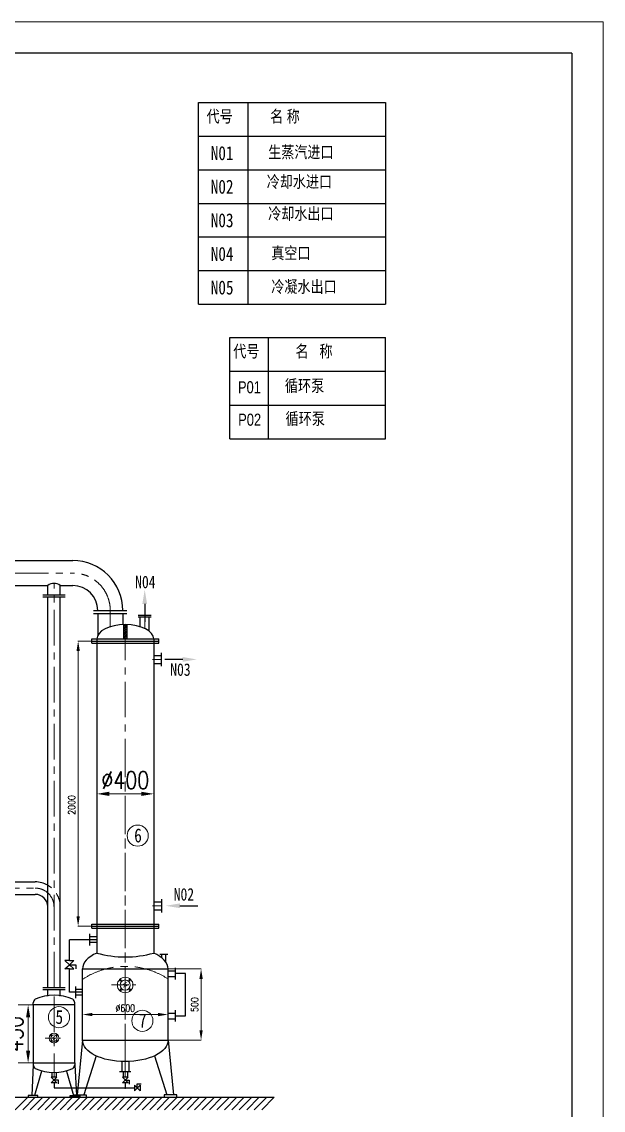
# Model space of a CAD drawing. Header units: millimetres. Extents: x 135880 to 145141, y 896 to 13993.
# Drawn here: x 141061 to 145141, y 6359 to 13993 of the extents above; entities that cross this region are included whole.
import ezdxf

# ---------------------------------------------------------------- set-up
doc = ezdxf.new("R2010")
doc.units = ezdxf.units.MM
doc.header["$LTSCALE"] = 200
for name, pattern in [('ACAD_ISO04W100', [30, 24, -3, 0, -3]), ('CENTER', [2, 1.25, -0.25, 0.25, -0.25]), ('DASHDOT2', [0.5, 0.25, -0.125, 0, -0.125]), ('DASHED', [0.75, 0.5, -0.25])]:
    doc.linetypes.add(name, pattern=pattern)
for name, color, linetype in [('1轮廓实线层', 7, 'Continuous'), ('center', 1, 'CENTER'), ('text', 3, 'Continuous'), ('图框层', 7, 'Continuous')]:
    doc.layers.add(name, color=color, linetype=linetype)
for name, color, linetype, lineweight in [('2细线层', 4, 'Continuous', 13), ('3中心线层', 1, 'CENTER', 9), ('4虚线层', 6, 'DASHED', 9), ('5剖面线层', 2, 'Continuous', 9)]:
    doc.layers.add(name, color=color, linetype=linetype, lineweight=lineweight)
doc.styles.add('TH_GBDIM', font='romans.shx', dxfattribs={"width": 0.8, "bigfont": 'gbcbig.shx'})
doc.styles.add('宋体', font='SimSun.ttf', dxfattribs={"width": 0.8})
doc.dimstyles.new('ISO-25', dxfattribs={"dimtxt": 80, "dimasz": 70, "dimexe": 1.25, "dimexo": 0.625, "dimgap": 20, "dimtad": 1, "dimdec": 0, "dimdsep": 46, "dimtxsty": 'Standard', "dimcen": 2.5, "dimadec": 0, "dimazin": 0, "dimtfac": 1, "dimtdec": 0, "dimtmove": 0, "dimatfit": 2, "dimfxl": 1, "dimarcsym": 0})
doc.dimstyles.new('TH_GBDIM', dxfattribs={"dimscale": 35, "dimtxt": 3.5, "dimasz": 2.5, "dimexe": 2, "dimexo": 0, "dimgap": 1, "dimtad": 1, "dimdec": 0, "dimzin": 0, "dimdsep": 46, "dimtxsty": 'TH_GBDIM', "dimcen": 2.5, "dimclrd": 130, "dimclre": 130, "dimclrt": 3, "dimadec": 0, "dimazin": 0, "dimtfac": 0.714286, "dimtdec": 0, "dimtmove": 0, "dimatfit": 2, "dimfxl": 2, "dimtolj": 1, "dimtzin": 0, "dimlwd": 13, "dimlwe": 13, "dimarcsym": 0})

# ---------------------------------------------------------------- blocks, each defined once
blk = doc.blocks.new('视镜')
at = {"color": 7, "linetype": 'ByBlock', "lineweight": 15}
for p, q in [((2711, 5117), (2780, 5152)), ((2738, 5086), (2813, 5124)), ((2744, 5112), (2772, 5126))]:
    blk.add_line(p, q, dxfattribs=at)
for centre, radius in [((2760, 5117), 112), ((2696, 5183), 11), ((2760, 5117), 72.7), ((2824, 5186), 11), ((2699, 5049), 11), ((2826, 5051), 11)]:
    blk.add_circle(centre, radius, dxfattribs=at)
at = {"layer": '3中心线层', "lineweight": 13}
blk.add_line((2561, 5119), (2953, 5119), dxfattribs=at)
blk = doc.blocks.new('*D52')
at = {"color": 130, "lineweight": 13}
for p, q in [((141141.6, 7098.3), (141035.9, 7098.3)), ((141105.9, 7010.8), (141105.9, 6777.5)), ((141258.2, 6690), (141035.9, 6690))]:
    blk.add_line(p, q, dxfattribs=at)
at = {"color": 130}
for points in [[(141091.3, 7010.8), (141120.5, 7010.8), (141105.9, 7098.3)], [(141091.3, 6777.5), (141120.5, 6777.5), (141105.9, 6690)]]:
    blk.add_solid(points, dxfattribs=at)
at = {"layer": 'Defpoints', "color": 0}
for p in [(141141.6, 7098.3), (141105.9, 6690), (141258.2, 6690)]:
    blk.add_point(p, dxfattribs=at)
at = {"color": 3, "insert": (141009.7, 6894.2), "char_height": 122.5, "attachment_point": 5, "rotation": 90, "style": 'TH_GBDIM'}
blk.add_mtext('\\A1;450{}{}', dxfattribs=at)
blk = doc.blocks.new('*D41')
at = {"color": 130, "lineweight": 13}
for p, q in [((141551.8, 9649.6), (141455.6, 9649.6)), ((141456.9, 7719.6), (141456.9, 9579.6)), ((141996.8, 7649.6), (141455.6, 7649.6))]:
    blk.add_line(p, q, dxfattribs=at)
at = {"color": 130}
for points in [[(141445.2, 9579.6), (141468.5, 9579.6), (141456.9, 9649.6)], [(141445.2, 7719.6), (141468.5, 7719.6), (141456.9, 7649.6)]]:
    blk.add_solid(points, dxfattribs=at)
at = {"layer": 'Defpoints', "color": 0}
for p in [(141456.9, 9649.6), (141552.4, 9649.6), (141997.4, 7649.6)]:
    blk.add_point(p, dxfattribs=at)
at = {"color": 3, "insert": (141411.9, 8499.8), "char_height": 50, "attachment_point": 5, "rotation": 90, "style": 'TH_GBDIM'}
blk.add_mtext('2000', dxfattribs=at)
blk = doc.blocks.new('*D57')
at = {"color": 130, "lineweight": 13}
for p, q in [((141487.4, 7099), (141487.4, 7028.5)), ((141557.4, 7029.8), (142017.4, 7029.8)), ((142087.4, 7099), (142087.4, 7028.5))]:
    blk.add_line(p, q, dxfattribs=at)
at = {"color": 130}
for points in [[(141557.4, 7041.4), (141557.4, 7018.1), (141487.4, 7029.8)], [(142017.4, 7041.4), (142017.4, 7018.1), (142087.4, 7029.8)]]:
    blk.add_solid(points, dxfattribs=at)
at = {"layer": 'Defpoints', "color": 0}
for p in [(141487.4, 7099.6), (142087.4, 7099.6), (142087.4, 7029.8)]:
    blk.add_point(p, dxfattribs=at)
at = {"color": 3, "insert": (141787.4, 7074.8), "char_height": 50, "attachment_point": 5, "style": 'TH_GBDIM'}
blk.add_mtext('%%C600', dxfattribs=at)
blk = doc.blocks.new('*D58')
at = {"color": 130, "lineweight": 13}
for p, q in [((142088, 7349.6), (142320.5, 7349.6)), ((142319.3, 7279.6), (142319.3, 6919.6)), ((142088, 6849.6), (142320.5, 6849.6))]:
    blk.add_line(p, q, dxfattribs=at)
at = {"color": 130}
for points in [[(142307.6, 7279.6), (142330.9, 7279.6), (142319.3, 7349.6)], [(142307.6, 6919.6), (142330.9, 6919.6), (142319.3, 6849.6)]]:
    blk.add_solid(points, dxfattribs=at)
at = {"layer": 'Defpoints', "color": 0}
for p in [(142087.4, 7349.6), (142087.4, 6849.6), (142319.3, 6849.6)]:
    blk.add_point(p, dxfattribs=at)
at = {"color": 3, "insert": (142274.3, 7099.6), "char_height": 50, "attachment_point": 5, "rotation": 90, "style": 'TH_GBDIM'}
blk.add_mtext('500', dxfattribs=at)
blk = doc.blocks.new('*D61')
at = {"layer": '1轮廓实线层', "color": 130, "lineweight": 13}
for p, q in [((141587.4, 8982.2), (141587.4, 8507.8)), ((141987.4, 8982.2), (141987.4, 8507.8)), ((141674.9, 8577.8), (141899.9, 8577.8))]:
    blk.add_line(p, q, dxfattribs=at)
at = {"layer": '1轮廓实线层', "color": 130}
for points in [[(141674.9, 8592.4), (141674.9, 8563.2), (141587.4, 8577.8)], [(141899.9, 8592.4), (141899.9, 8563.2), (141987.4, 8577.8)]]:
    blk.add_solid(points, dxfattribs=at)
at = {"layer": 'Defpoints', "color": 0}
for p in [(141587.4, 8982.2), (141987.4, 8982.2), (141987.4, 8577.8)]:
    blk.add_point(p, dxfattribs=at)
at = {"layer": '1轮廓实线层', "color": 3, "insert": (141787.4, 8674.1), "char_height": 122.5, "attachment_point": 5, "style": 'TH_GBDIM'}
blk.add_mtext('\\A1;%%C400', dxfattribs=at)

msp = doc.modelspace()

# ---------------------------------------------------------------- linework, layer by layer
at = {"color": 7, "linetype": 'ByBlock'}
for p, q in [((142300.1, 12012.4), (142300.1, 13426.4)), ((142649, 12012.4), (142649, 13426.4)), ((143613.7, 13426.4), (143613.7, 12012.4)), ((142300.1, 13190.7), (143613.7, 13190.7)), ((142300.1, 12955.1), (143613.7, 12955.1)), ((142300.1, 12719.4), (143613.7, 12719.4)), ((142300.1, 12483.7), (143613.7, 12483.7)), ((142300.1, 12248.1), (143613.7, 12248.1)), ((142300.1, 12012.4), (143613.7, 12012.4)), ((142521.4, 11067.2), (142521.4, 11779.7)), ((142521.4, 11779.7), (143613.7, 11779.7)), ((142791.9, 11067.2), (142791.9, 11779.7)), ((143613.7, 11067.2), (143613.7, 11779.7)), ((142521.4, 11542.2), (143613.7, 11542.2)), ((142521.4, 11304.7), (143613.7, 11304.7)), ((142521.4, 11067.2), (143613.7, 11067.2))]:
    msp.add_line(p, q, dxfattribs=at)
for p, q in [((142300.1, 13426.4), (143613.7, 13426.4)), ((140599.9, 10214), (141419.6, 10214)), ((140599.9, 10039), (141243.7, 10039)), ((141243.7, 9973.6), (141243.7, 10039)), ((141243.7, 9973.6), (141243.7, 10017.4)), ((141331.1, 10039), (141419.6, 10039)), ((141331.1, 9973.6), (141331.1, 10039)), ((141331.1, 9973.6), (141331.1, 10017.4)), ((141209.6, 9973.6), (141364.8, 9973.6)), ((141209.6, 9959), (141364.8, 9959)), ((141243.7, 7219.3), (141243.7, 9959)), ((141331.1, 7219.3), (141331.1, 9959)), ((141565.4, 9864), (141798.7, 9864)), ((141565.4, 9843.6), (141798.7, 9843.6)), ((141594.5, 9843.6), (141594.5, 9691.1)), ((141769.5, 9843.6), (141769.5, 9762.6)), ((141970.2, 9829.9), (141877.6, 9829.9)), ((141970.2, 9818.2), (141877.6, 9818.2)), ((141892.4, 9747.9), (141892.4, 9818.2)), ((141955.4, 9724.7), (141955.4, 9818.2)), ((141775.7, 9764.4), (141775.7, 9664.6)), ((141799.1, 9764.4), (141799.1, 9664.6)), ((141552.4, 9664.6), (142022.4, 9664.6)), ((141552.4, 9634.6), (141552.4, 9664.6)), ((141552.4, 9649.6), (142022.4, 9649.6)), ((141552.4, 9649.6), (142022.4, 9649.6)), ((141552.4, 9634.6), (142022.4, 9634.6)), ((141587.4, 9664.6), (141587.4, 7461.4)), ((141987.4, 9664.6), (141987.4, 7461.4)), ((142022.4, 9634.6), (142022.4, 9664.6)), ((140787.4, 7872.8), (141156.2, 7872.8)), ((141552.4, 7664.6), (142022.4, 7664.6)), ((141552.4, 7634.6), (141552.4, 7664.6)), ((141552.4, 7649.6), (142022.4, 7649.6)), ((142022.4, 7634.6), (142022.4, 7664.6)), ((141537.4, 7594.9), (141537.4, 7514.9)), ((141587.4, 7574.9), (141537.4, 7574.9)), ((141552.4, 7634.6), (142022.4, 7634.6)), ((141395.9, 7407.7), (141395.9, 7554.9)), ((141537.4, 7554.9), (141395.9, 7554.9)), ((141587.4, 7554.9), (141537.4, 7554.9)), ((141587.4, 7534.9), (141537.4, 7534.9)), ((141395.9, 7407.7), (141364.4, 7407.7)), ((141364.4, 7407.7), (141395.9, 7379.6)), ((141395.9, 7407.7), (141427.4, 7407.7)), ((141427.4, 7407.7), (141395.9, 7379.6)), ((142029, 7452.7), (142085.8, 7452.7)), ((142043.5, 7427.7), (142043.5, 7452.7)), ((142069.8, 7452.7), (142069.8, 7400.2)), ((141364.4, 7351.5), (141395.9, 7379.6)), ((141395.9, 7351.5), (141364.4, 7351.5)), ((141427.4, 7351.5), (141395.9, 7379.6)), ((141395.9, 7379.6), (141441.6, 7379.6)), ((141395.9, 7185.6), (141395.9, 7351.5)), ((141395.9, 7351.5), (141427.4, 7351.5)), ((141441.6, 7379.6), (141441.6, 7350.9)), ((141487.4, 7349.6), (142087.4, 7349.6)), ((141487.4, 6849.6), (141487.4, 7349.6)), ((142087.4, 6849.6), (142087.4, 7349.6)), ((142087.4, 7336.7), (142137.4, 7336.7)), ((142137.4, 7356.7), (142137.4, 7276.7)), ((142087.4, 7296.7), (142137.4, 7296.7)), ((142210.8, 7316.7), (142137.4, 7316.7)), ((142210.8, 7020.3), (142210.8, 7316.7)), ((141209.8, 7219.3), (141365, 7219.3)), ((141209.8, 7204.7), (141365, 7204.7)), ((141243.7, 7159.1), (141243.7, 7204.7)), ((141331.1, 7159.1), (141331.1, 7204.7)), ((141437.4, 7185.6), (141395.9, 7185.6)), ((141437.4, 7225.6), (141437.4, 7145.6)), ((141487.4, 7205.6), (141437.4, 7205.6)), ((141487.4, 7185.6), (141437.4, 7185.6)), ((141141.6, 7098.3), (141141.6, 7111.4)), ((141433.2, 7098.3), (141433.2, 7111.4)), ((141487.4, 7165.6), (141437.4, 7165.6)), ((141433.2, 7098.3), (141141.6, 7098.3)), ((141141.6, 7098.3), (141141.6, 6690)), ((141433.2, 6690), (141433.2, 7098.3)), ((142087.4, 7040.3), (142137.4, 7040.3)), ((142137.4, 7060.3), (142137.4, 6980.3)), ((142087.4, 7000.3), (142137.4, 7000.3)), ((142137.4, 7020.3), (142210.8, 7020.3)), ((141487.4, 6849.6), (141450.1, 6466.8)), ((141487.4, 6849.6), (142087.4, 6849.6)), ((142087.4, 6849.6), (142124.7, 6466.8)), ((141583.2, 6739.7), (141495.6, 6466.8)), ((141991.6, 6739.7), (142079.2, 6466.8)), ((141141.6, 6677), (141130.7, 6462.4)), ((141141.6, 6690), (141141.6, 6677)), ((141141.6, 6690), (141433.2, 6690)), ((141433.2, 6690), (141433.2, 6677)), ((141433.2, 6677), (141444.1, 6462.4)), ((141762.4, 6699.6), (141762.4, 6629.6)), ((141812.4, 6699.6), (141812.4, 6629.6)), ((141199.5, 6633.1), (141151, 6462.4)), ((141272.8, 6624.6), (141272.8, 6590.2)), ((141302, 6624.6), (141302, 6590.2)), ((141375.3, 6633.1), (141423.8, 6462.4)), ((141747.4, 6629.6), (141827.4, 6629.6)), ((141772.8, 6624.4), (141772.8, 6590)), ((141802, 6624.4), (141802, 6590)), ((136938.3, 6449.6), (142832.1, 6449.6)), ((141425.2, 6449.6), (141425.2, 6466.8)), ((141425.2, 6466.8), (141513.5, 6466.8)), ((141513.5, 6466.8), (141513.5, 6449.6)), ((142149.6, 6466.8), (142061.3, 6466.8)), ((142061.3, 6466.8), (142061.3, 6449.6)), ((142149.6, 6449.6), (142149.6, 6466.8))]:
    msp.add_line(p, q)
at = {"color": 4, "linetype": 'ACAD_ISO04W100'}
for p, q in [((141923.9, 9909.8), (141923.9, 9783.8)), ((142190.2, 9520.7), (142064.2, 9520.7)), ((142170.8, 7792.6), (142296.8, 7792.6))]:
    msp.add_line(p, q, dxfattribs=at)
for points in [[(141107.3, 6449.6), (141174.4, 6449.6), (141174.4, 6462.4), (141107.3, 6462.4)], [(141467.5, 6449.6), (141400.4, 6449.6), (141400.4, 6462.4), (141467.5, 6462.4)]]:
    msp.add_lwpolyline(points, close=True)
for centre, radius, start, end in [((141374.9, 9864), 350, 89.82409, 90), ((141419.6, 9864), 350, 0, 90), ((141287.4, 9981), 72.7, 52.98544, 127.01456), ((141374.9, 9864), 175, 89.64818, 90), ((141419.6, 9864), 175, 0, 90), ((141156.2, 7785.3), 175, 60, 90), ((141156.2, 7785.3), 87.5, 0, 90), ((141787.4, 8166.6), 733, 254.16655, 285.83345), ((141170.7, 7111.4), 29.2, 119.71234, 180), ((141287.4, 6848.1), 317, 65.56676, 114.43324), ((141404.1, 7111.4), 29.2, 0, 60.28766), ((141170.7, 6677), 29.2, 180, 240.28766), ((141287.4, 6940.2), 317, 245.56676, 294.43324), ((141404.1, 6677), 29.2, 299.71234, 0)]:
    msp.add_arc(centre, radius, start, end)
for start_param, end_param in [(5.442117, 6.283185), (3.141593, 3.982661)]:
    msp.add_ellipse((141787.4, 7349.6), major_axis=(-300, 0), ratio=0.5, start_param=start_param, end_param=end_param)
at = {"extrusion": (0, 0, -1)}
msp.add_ellipse((141787.4, 6849.6), major_axis=(-300, 0), ratio=0.5, start_param=3.141593, end_param=6.283185, dxfattribs=at)
at = {"color": 4}
for points in [[(141907.3, 9909.8), (141940.5, 9909.8), (141923.9, 10009.5)], [(142190.2, 9537.3), (142190.2, 9504.1), (142289.9, 9520.7)], [(142170.8, 7776), (142170.8, 7809.2), (142071.1, 7792.6)]]:
    msp.add_solid(points, dxfattribs=at)
at = {"layer": '1轮廓实线层', "color": 0, "linetype": 'ByBlock', "lineweight": -2}
for p, q in [((141987.4, 9548.6), (142042.1, 9548.6)), ((142042.1, 9473.8), (142042.1, 9567.7)), ((141987.4, 9492.9), (142042.1, 9492.9)), ((141987.4, 7820.5), (142042.1, 7820.5)), ((142042.1, 7839.6), (142042.1, 7745.7)), ((141987.4, 7764.8), (142042.1, 7764.8))]:
    msp.add_line(p, q, dxfattribs=at)
at = {"layer": '1轮廓实线层'}
for p, q in [((140787.4, 7960.3), (141156.2, 7960.3)), ((141287.4, 6551.2), (141287.4, 6515.1)), ((141287.4, 6515.1), (141852.3, 6515.1)), ((141787.4, 6551), (141787.4, 6515.1)), ((141425.2, 6449.6), (142149.6, 6449.6))]:
    msp.add_line(p, q, dxfattribs=at)
at = {"layer": '1轮廓实线层', "color": 0, "linetype": 'ByBlock'}
for p, q in [((141306.9, 6590.2), (141267.9, 6551.2)), ((141267.9, 6590.2), (141306.9, 6551.2)), ((141306.9, 6590.2), (141267.9, 6590.2)), ((141287.4, 6570.7), (141315.8, 6570.7)), ((141315.8, 6570.7), (141315.8, 6542.6)), ((141806.9, 6590), (141767.9, 6551)), ((141767.9, 6590), (141806.9, 6551)), ((141806.9, 6590), (141767.9, 6590)), ((141787.4, 6570.5), (141815.8, 6570.5)), ((141815.8, 6570.5), (141815.8, 6542.4)), ((141306.9, 6551.2), (141267.9, 6551.2)), ((141806.9, 6551), (141767.9, 6551)), ((141852.3, 6534.5), (141891.2, 6495.6)), ((141852.3, 6495.6), (141891.2, 6534.5)), ((141852.3, 6534.5), (141852.3, 6495.6)), ((141871.7, 6543.4), (141899.8, 6543.4)), ((141871.7, 6515.1), (141871.7, 6543.4)), ((141891.2, 6534.5), (141891.2, 6495.6))]:
    msp.add_line(p, q, dxfattribs=at)
at = {"layer": '1轮廓实线层'}
msp.add_ellipse((141787.4, 9664.6), major_axis=(-200, 0), ratio=0.5, start_param=3.141593, end_param=6.283185, dxfattribs=at)
at = {"layer": '2细线层'}
for q in [(135879.6, 13993.3), (145140.6, 895.6)]:
    msp.add_line((145140.6, 13993.3), q, dxfattribs=at)
for centre in [(141874.8, 8284.9), (141322.3, 7011.3), (141907.6, 6985.9)]:
    msp.add_circle(centre, 74.3, dxfattribs=at)
at = {"layer": '3中心线层'}
for p, q in [((140599.9, 10126.5), (141419.6, 10126.5)), ((141287.4, 7219.3), (141287.4, 10053.6)), ((141682, 9864), (141682, 9747.3)), ((141787.4, 9764.6), (141787.4, 6699.6)), ((142042.1, 9520.7), (141978.2, 9520.7)), ((141787.4, 8944.8), (141787.4, 6507.7)), ((139994.4, 7916.6), (141156.2, 7916.6)), ((142042.1, 7792.6), (141978.2, 7792.6)), ((141287.4, 7157.2), (141287.4, 6624.6)), ((141287.4, 6624.6), (141287.4, 6590.2)), ((141787.4, 6624.4), (141787.4, 6590))]:
    msp.add_line(p, q, dxfattribs=at)
at = {"layer": '3中心线层', "linetype": 'DASHDOT2', "ltscale": 20}
msp.add_line((141787.4, 6699.6), (141787.4, 6629.6), dxfattribs=at)
at = {"layer": '3中心线层'}
for centre, radius, start, end in [((141419.6, 9864), 262.5, 0, 90), ((141156.2, 7785.3), 131.2, 0, 90), ((141789.9, 6821.1), 546.7, 57.03001, 123.59501)]:
    msp.add_arc(centre, radius, start, end, dxfattribs=at)
at = {"layer": '4虚线层'}
msp.add_arc((141156.2, 7785.3), 175, 0, 60, dxfattribs=at)
at = {"layer": '5剖面线层'}
for p, q in [((141775.7, 9753.7), (141787.4, 9765.3)), ((141775.7, 9740.6), (141787.4, 9752.2)), ((141775.7, 9727.5), (141787.4, 9739.1)), ((141775.7, 9714.4), (141787.4, 9726)), ((141775.7, 9701.3), (141787.4, 9712.9)), ((141775.7, 9688.2), (141787.4, 9699.8)), ((141787.4, 9752.2), (141799.1, 9763.9)), ((141787.4, 9739.1), (141799.1, 9750.8)), ((141787.4, 9726), (141799.1, 9737.7)), ((141787.4, 9712.9), (141799.1, 9724.6)), ((141787.4, 9699.8), (141799.1, 9711.5)), ((141787.4, 9686.7), (141799.1, 9698.4)), ((141775.7, 9675.1), (141787.4, 9686.7)), ((141778.4, 9664.6), (141787.4, 9673.7)), ((141787.4, 9673.7), (141799.1, 9685.3)), ((141791.5, 9664.6), (141799.1, 9672.2)), ((141016, 6362.1), (141103.5, 6449.6)), ((141068.4, 6362.1), (141155.9, 6449.6)), ((141120.8, 6362.1), (141208.3, 6449.6)), ((141173.2, 6362.1), (141260.7, 6449.6)), ((141225.5, 6362.1), (141313, 6449.6)), ((141277.9, 6362.1), (141365.4, 6449.6)), ((141330.3, 6362.1), (141417.8, 6449.6)), ((141382.7, 6362.1), (141470.2, 6449.6)), ((141435.1, 6362.1), (141522.6, 6449.6)), ((141487.5, 6362.1), (141575, 6449.6)), ((141539.8, 6362.1), (141627.3, 6449.6)), ((141592.2, 6362.1), (141679.7, 6449.6)), ((141644.6, 6362.1), (141732.1, 6449.6)), ((141697, 6362.1), (141784.5, 6449.6)), ((141749.4, 6362.1), (141836.9, 6449.6)), ((141801.7, 6362.1), (141889.2, 6449.6)), ((141854.1, 6362.1), (141941.6, 6449.6)), ((141906.5, 6362.1), (141994, 6449.6)), ((141958.9, 6362.1), (142046.4, 6449.6)), ((142011.3, 6362.1), (142098.8, 6449.6)), ((142063.7, 6362.1), (142151.2, 6449.6)), ((142116, 6362.1), (142203.5, 6449.6)), ((142168.4, 6362.1), (142255.9, 6449.6)), ((142220.8, 6362.1), (142308.3, 6449.6)), ((142273.2, 6362.1), (142360.7, 6449.6)), ((142325.6, 6362.1), (142413.1, 6449.6)), ((142377.9, 6362.1), (142465.4, 6449.6)), ((142430.3, 6362.1), (142517.8, 6449.6)), ((142482.7, 6362.1), (142570.2, 6449.6)), ((142535.1, 6362.1), (142622.6, 6449.6)), ((142587.5, 6362.1), (142675, 6449.6)), ((142639.9, 6362.1), (142727.4, 6449.6)), ((142692.2, 6362.1), (142779.7, 6449.6)), ((142744.6, 6362.1), (142832.1, 6449.6))]:
    msp.add_line(p, q, dxfattribs=at)
at = {"layer": 'center', "lineweight": 13}
msp.add_line((141923.9, 9737.7), (141923.9, 9829.9), dxfattribs=at)
at = {"layer": '图框层'}
for q in [(136100.1, 13772.8), (144920.1, 1116.1)]:
    msp.add_line((144920.1, 13772.8), q, dxfattribs=at)

# ---------------------------------------------------------------- block references
at = {"xscale": 0.487710720000905, "yscale": 0.487710720000905, "zscale": 0.4877107199999999}
msp.add_blockref('视镜', (140440.6, 4741.2), dxfattribs=at)
at = {"lineweight": 15, "xscale": 0.3062324999991688, "yscale": 0.3062324999996235, "zscale": 0.3062325}
msp.add_blockref('视镜', (140442.2, 5297.4), dxfattribs=at)

# ---------------------------------------------------------------- texts
at = {"color": 3, "style": '宋体', "width": 0.8}
for s, p in [('N04', (141856.9, 10020.3)), ('N03', (142103, 9405.8)), ('N02', (142127.3, 7829.2))]:
    msp.add_text(s, height=87.5, dxfattribs=at).set_placement(p)
at = {"color": 3, "attachment_point": 1, "style": '宋体'}
for s, insert, char_height, width in [('{\\fￋￎￌ￥|b0|i0|c134|p54;代号}', (142357.9, 13372), 83.979, 237.846), ('{\\fￋￎￌ￥|b0|i0|c134|p54;名 称}', (142803.5, 13372), 83.979, 364.336), ('{\\fￋￎￌ￥|b0|i0|c134|p54;生蒸汽进口}', (142790.3, 13121.2), 83.979, 648.138), ('{\\fSimSun|b0|i0|c134|p54;N01}', (142386.9, 13121.2), 97.994, 80.322), ('{\\fSimSun|b0|i0|c134|p54;冷却水进口}', (142779.6, 12913.8), 83.979, 648.138), ('{\\fSimSun|b0|i0|c134|p54;N02}', (142386.9, 12885.5), 97.994, 80.322), ('{\\fSimSun|b0|i0|c134|p54;冷却水出口}', (142790.2, 12690), 83.979, 648.138), ('{\\fSimSun|b0|i0|c134|p54;N03}', (142386.9, 12649.8), 97.994, 80.322), ('{\\fSimSun|b0|i0|c134|p54;N04}', (142386.9, 12414.2), 97.994, 80.322), ('{\\fSimSun|b0|i0|c134|p54;真空口}', (142812, 12413.1), 83.979, 648.138), ('{\\fSimSun|b0|i0|c134|p54;N05}', (142386.9, 12178.5), 97.994, 80.322), ('{\\fSimSun|b0|i0|c134|p54;冷凝水出口}', (142812, 12177.4), 83.979, 648.138), ('{\\fￋￎￌ￥|b0|i0|c134|p54;代号}', (142544.4, 11724.8), 84.635, 239.703), ('{\\fￋￎￌ￥|b0|i0|c134|p54;名   称}', (142981.6, 11724.8), 84.635, 437.603), ('{\\fￋￎￌ￥|b0|i0|c134|p54;P01}', (142577.9, 11472.1), 84.635, 162.714), ('{\\fSimSun|b0|i0|c134|p54;循环泵}', (142906.8, 11482.9), 84.635, 653.201), ('{\\fￋￎￌ￥|b0|i0|c134|p54;P02}', (142579.4, 11244.5), 84.635, 162.714), ('{\\fSimSun|b0|i0|c134|p54;循环泵}', (142911.6, 11252), 84.635, 653.201)]:
    msp.add_mtext(s, dxfattribs=dict(at, insert=insert, char_height=char_height, width=width))
at = {"layer": 'text', "style": '宋体', "width": 0.8}
for s, p in [('6', (141850.2, 8237.4)), ('5', (141297.8, 6963.8)), ('7', (141883, 6938.4))]:
    msp.add_text(s, height=98, dxfattribs=at).set_placement(p)

# ---------------------------------------------------------------- dimensions: what is measured, and where the dimension line sits
dim = msp.add_linear_dim(base=(141456.9, 9649.6), p1=(141997.4, 7649.6), p2=(141552.4, 9649.6), angle=90, dimstyle='ISO-25', override={"dimtxt": 50, "dimtxsty": 'TH_GBDIM', "dimclrd": 130, "dimclre": 130, "dimclrt": 3, "dimlwd": 13, "dimlwe": 13})
dim.commit()
dim.dimension.update_dxf_attribs({"geometry": '*D41', "text_midpoint": (141456.9, 8499.8), "dimtype": 160})
dim = msp.add_linear_dim(base=(142319.3, 6849.6), p1=(142087.4, 7349.6), p2=(142087.4, 6849.6), angle=90, dimstyle='ISO-25', override={"dimtxt": 50, "dimtxsty": 'TH_GBDIM', "dimclrd": 130, "dimclre": 130, "dimclrt": 3, "dimlwd": 13, "dimlwe": 13})
dim.commit()
dim.dimension.update_dxf_attribs({"geometry": '*D58', "text_midpoint": (142274.3, 7099.6)})
dim = msp.add_linear_dim(base=(142087.4, 7029.8), p1=(141487.4, 7099.6), p2=(142087.4, 7099.6), text='%%C<>', dimstyle='ISO-25', override={"dimtxt": 50, "dimtxsty": 'TH_GBDIM', "dimclrd": 130, "dimclre": 130, "dimclrt": 3, "dimlwd": 13, "dimlwe": 13})
dim.commit()
dim.dimension.update_dxf_attribs({"geometry": '*D57', "text_midpoint": (141787.4, 7074.8)})
dim = msp.add_linear_dim(base=(141105.9, 6690), p1=(141141.6, 7098.3), p2=(141258.2, 6690), angle=90, text='450{}{}', dimstyle='TH_GBDIM', override={"dimgap": 1, "dimtad": 1, "dimjust": 0, "dimdec": 0, "dimlfac": 1, "dimse1": 0, "dimse2": 0, "dimsd1": 0, "dimsd2": 0})
dim.commit()
dim.dimension.update_dxf_attribs({"geometry": '*D52', "text_midpoint": (141009.7, 6894.2)})
at = {"layer": '1轮廓实线层'}
dim = msp.add_linear_dim(base=(141987.4, 8577.8), p1=(141587.4, 8982.2), p2=(141987.4, 8982.2), text='%%C<>', dimstyle='TH_GBDIM', dxfattribs=at)
dim.commit()
dim.dimension.update_dxf_attribs({"geometry": '*D61', "text_midpoint": (141787.4, 8577.8), "dimtype": 160})

doc.saveas('drawing.dxf')
